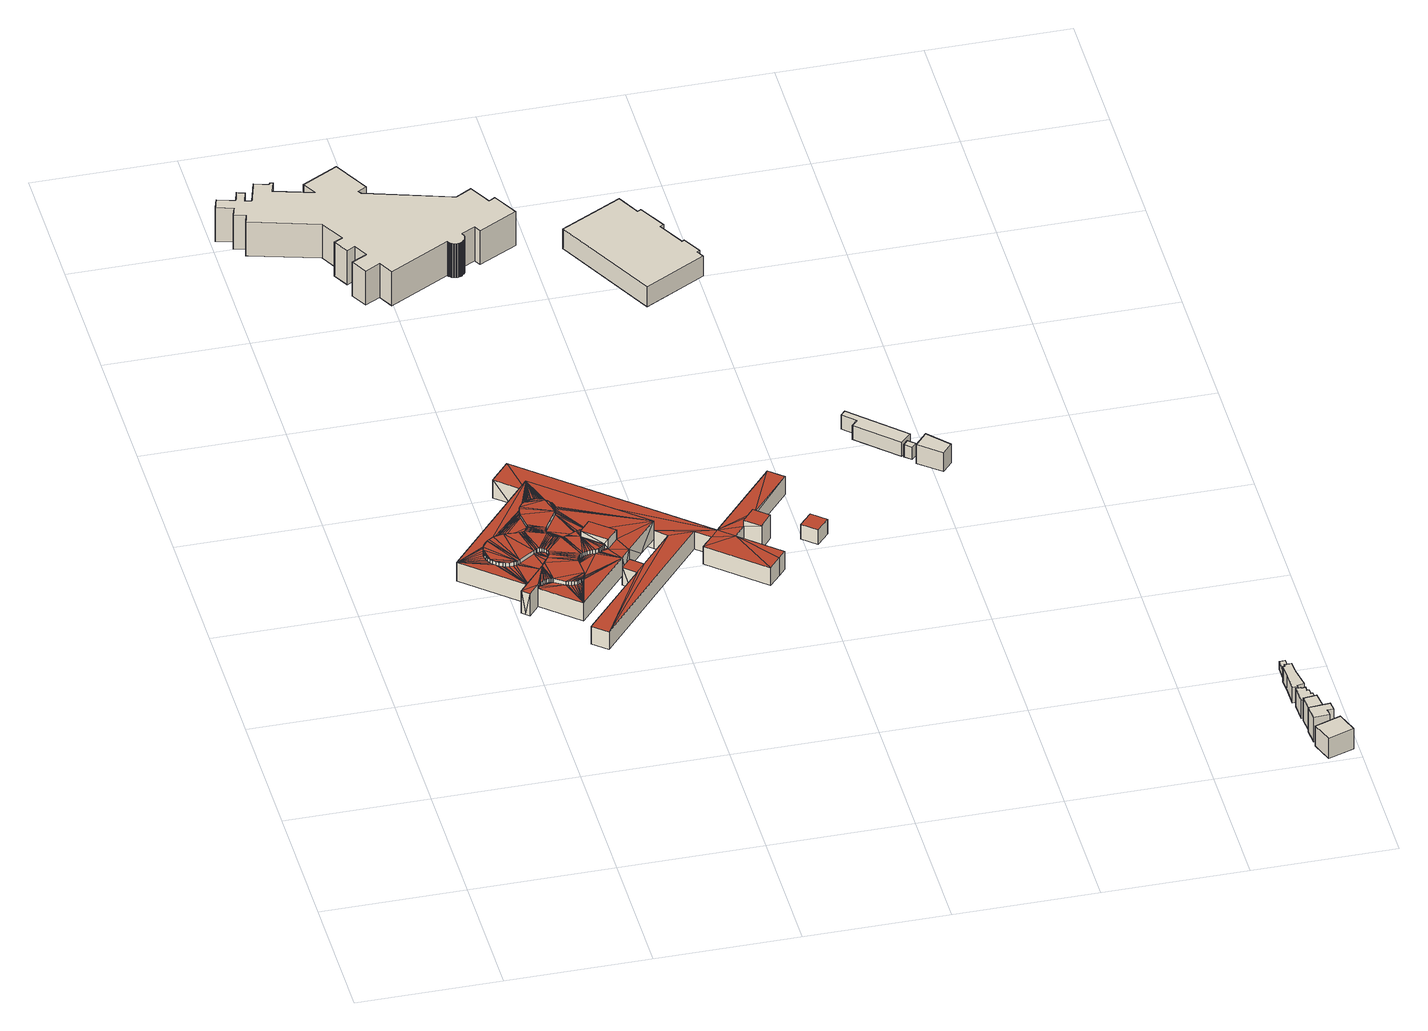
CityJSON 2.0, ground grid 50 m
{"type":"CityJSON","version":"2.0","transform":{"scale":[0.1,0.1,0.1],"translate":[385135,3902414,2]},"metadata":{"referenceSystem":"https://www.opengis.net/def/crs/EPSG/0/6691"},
"CityObjects":{
"building1":{"type":"Building","attributes":{"BuildingIDAttribute.prefecture":"14","BuildingIDAttribute.city":"14201"},"children":["building1-1","building1-2"]},
"building1-1":{"type":"BuildingPart","attributes":{"name":"横須賀美術館","総建物階数":2,"１階床面積":1874,"床面積換算係数":0.82,"usage":"422","measuredHeight":11.3,"storeysAboveGround":2,"BuildingIDAttribute.prefecture":"14","BuildingIDAttribute.city":"14201","BuildingDetailAttribute.totalFloorArea":3749.39,"BuildingDetailAttribute.buildingStructureType":"610","BuildingDetailAttribute.buildingStructureOrgType":"2","BuildingDetailAttribute.orgUsage2":"134","BuildingDetailAttribute.surveyYear":2016,"BuildingLandSlideRiskAttribute.description":"1","BuildingLandSlideRiskAttribute.areaType":"1"},"parents":["building1"],"geometry":[{"type":"Solid","lod":"2","boundaries":[[[[0,1,2]],[[3,4,5]],[[6,7,5,8]],[[6,8,9]],[[6,9,10]],[[11,10,12]],[[13,10,11]],[[13,14,10]],[[15,16,13]],[[16,14,13]],[[14,17,10]],[[17,18,10]],[[18,6,10]],[[19,20,21]],[[7,22,5]],[[22,3,5]],[[3,23,4]],[[23,24,4]],[[24,25,4]],[[25,26,4]],[[26,27,4]],[[27,28,4]],[[28,0,4]],[[29,0,28]],[[30,0,29]],[[31,0,30]],[[32,0,31]],[[33,0,32]],[[34,0,33]],[[0,34,35]],[[0,35,1]],[[0,36,19]],[[0,2,37]],[[0,37,38]],[[0,38,36]],[[36,39,40]],[[39,41,42]],[[41,43,42]],[[43,44,45]],[[44,46,47]],[[46,48,49]],[[48,50,51]],[[50,52,51]],[[53,54,55]],[[52,56,57]],[[52,57,58]],[[52,58,59]],[[58,60,59]],[[60,61,62]],[[60,62,59]],[[51,52,59]],[[49,48,51]],[[47,46,49]],[[63,64,65]],[[44,47,66]],[[44,66,45]],[[43,45,42]],[[39,42,67]],[[39,67,40]],[[36,40,68]],[[36,68,19]],[[68,69,19]],[[69,70,19]],[[70,71,19]],[[71,72,19]],[[72,73,19]],[[73,74,19]],[[74,75,19]],[[75,76,19]],[[76,20,19]],[[19,21,77]],[[19,77,78]],[[19,78,79]],[[19,80,65]],[[19,79,81]],[[19,81,82]],[[19,82,83]],[[19,83,84]],[[19,84,85]],[[19,85,80]],[[80,86,65]],[[86,87,65]],[[88,89,90]],[[87,91,65]],[[91,92,63]],[[92,93,63]],[[94,53,63]],[[95,96,54]],[[96,97,54]],[[96,98,97]],[[98,99,97]],[[54,97,100]],[[97,101,88]],[[97,88,100]],[[93,94,63]],[[88,90,100]],[[90,102,103]],[[90,103,104]],[[90,104,100]],[[54,100,105]],[[54,105,106]],[[105,107,106]],[[54,106,108]],[[54,108,109]],[[54,109,55]],[[53,55,110]],[[53,110,111]],[[53,111,63]],[[111,112,63]],[[112,113,63]],[[114,115,116]],[[113,117,63]],[[117,118,63]],[[91,63,65]],[[64,116,65]],[[119,120,121]],[[122,123,114]],[[123,124,114]],[[124,125,114]],[[114,125,115]],[[125,126,115]],[[126,127,115]],[[127,128,115]],[[129,120,128]],[[130,120,129]],[[131,120,130]],[[132,120,131]],[[133,120,132]],[[134,135,133]],[[135,121,133]],[[121,120,133]],[[64,114,116]],[[136,120,119]],[[120,137,128]],[[128,137,115]],[[137,138,115]],[[138,139,115]],[[139,140,115]],[[141,142,140]],[[143,142,141]],[[144,142,143]],[[145,142,144]],[[146,142,145]],[[147,148,142]],[[149,150,142]],[[151,152,153]],[[150,147,142]],[[153,154,147]],[[155,156,153]],[[156,157,153]],[[157,158,153]],[[158,159,153]],[[159,151,153]],[[160,149,142]],[[152,154,153]],[[154,148,147]],[[146,160,142]],[[140,142,115]],[[161,162,163,164]],[[165,166,167]],[[168,169,167]],[[170,171,172]],[[170,172,167]],[[173,167,174]],[[167,175,174]],[[174,176,177]],[[176,178,177]],[[178,179,177]],[[179,180,181]],[[180,182,183]],[[184,185,186]],[[180,183,187]],[[167,188,189]],[[180,187,190]],[[167,169,188]],[[180,190,181]],[[167,189,175]],[[179,181,191]],[[179,191,177]],[[191,192,193]],[[191,193,177]],[[173,174,177,194]],[[195,196,197]],[[166,168,167]],[[185,194,198]],[[196,199,197]],[[200,197,201]],[[201,202,203]],[[203,202,204]],[[203,204,205]],[[203,205,206]],[[203,206,207]],[[207,208,209]],[[208,210,209]],[[203,207,209]],[[203,209,211]],[[203,211,212]],[[196,184,213]],[[203,212,214]],[[215,201,203]],[[216,203,217]],[[218,216,217]],[[219,203,216]],[[220,203,219]],[[221,203,220]],[[221,222,203]],[[222,223,203]],[[223,224,203]],[[224,215,203]],[[215,200,201]],[[200,225,197]],[[225,195,197]],[[226,195,225]],[[227,228,229]],[[230,228,227]],[[231,232,233]],[[234,235,231]],[[236,235,234]],[[237,238,236]],[[239,240,237]],[[241,242,239]],[[243,241,244]],[[245,244,246]],[[245,246,247]],[[248,249,247,250]],[[251,250,252]],[[251,252,253]],[[251,253,254]],[[255,256,254]],[[228,195,229]],[[257,256,255]],[[256,251,254]],[[232,228,230]],[[258,251,256]],[[196,213,199]],[[251,259,250]],[[235,232,231]],[[260,259,251]],[[184,186,213]],[[261,259,260]],[[238,235,236]],[[259,262,250]],[[185,198,186]],[[263,264,259]],[[265,266,238]],[[267,268,263]],[[269,268,267]],[[270,271,266]],[[268,264,263]],[[229,195,226]],[[272,273,268]],[[274,275,271]],[[273,276,268]],[[233,232,230]],[[277,278,273]],[[279,280,275]],[[278,276,273]],[[281,282,278]],[[283,284,280]],[[282,276,278]],[[276,264,268]],[[285,286,284]],[[264,262,259]],[[287,262,264]],[[288,289,287]],[[289,262,287]],[[262,290,250]],[[290,248,250]],[[291,248,290]],[[292,293,291]],[[293,294,291]],[[294,248,291]],[[249,295,247]],[[296,245,247]],[[295,296,247]],[[265,270,266]],[[245,243,244]],[[243,242,241]],[[242,240,239]],[[240,265,237]],[[265,238,237]],[[270,274,271]],[[274,279,275]],[[297,298,279]],[[299,300,297]],[[300,298,297]],[[279,298,280]],[[301,302,298]],[[298,302,280]],[[303,285,284]],[[302,283,280]],[[185,173,194]],[[304,305,283]],[[306,303,284]],[[307,305,304]],[[283,305,284]],[[308,309,303]],[[305,310,284]],[[311,165,167]],[[310,312,313]],[[308,314,309]],[[312,315,313]],[[315,316,313]],[[310,313,317]],[[310,317,284]],[[317,318,306]],[[317,306,284]],[[172,311,167]],[[306,308,303]],[[319,320,321,322,323,324,325,326,327,328,329,330,331,332,333]],[[148,320,319,142]],[[142,319,333,115]],[[332,331,116]],[[115,333,332]],[[115,332,116]],[[330,329,65]],[[116,331,330]],[[116,330,65]],[[327,19,328]],[[329,328,65]],[[328,19,65]],[[326,0,19,327]],[[0,326,325,4]],[[323,322,171]],[[170,324,323]],[[170,323,171]],[[171,322,321,172]],[[63,161,164,64]],[[203,162,217]],[[217,162,161]],[[118,217,63]],[[63,217,161]],[[214,122,114]],[[214,114,163]],[[162,203,214]],[[162,214,163]],[[163,114,64,164]],[[109,223,222,55]],[[108,224,223,109]],[[106,215,224,108]],[[107,200,215,106]],[[105,225,200,107]],[[100,226,225,105]],[[104,229,226,100]],[[103,227,229,104]],[[102,230,227,103]],[[90,233,230,102]],[[89,231,233,90]],[[88,234,231,89]],[[101,236,234,88]],[[97,237,236,101]],[[99,239,237,97]],[[98,241,239,99]],[[241,98,96,244]],[[244,96,95,246]],[[246,95,54,247]],[[247,54,53,250]],[[250,53,94,252]],[[252,94,93,253]],[[253,93,92,254]],[[91,255,254,92]],[[87,257,255,91]],[[86,256,257,87]],[[80,258,256,86]],[[85,251,258,80]],[[84,260,251,85]],[[83,261,260,84]],[[82,259,261,83]],[[81,263,259,82]],[[79,267,263,81]],[[78,269,267,79]],[[77,268,269,78]],[[21,272,268,77]],[[20,273,272,21]],[[76,277,273,20]],[[75,278,277,76]],[[74,281,278,75]],[[73,282,281,74]],[[72,276,282,73]],[[71,264,276,72]],[[70,287,264,71]],[[69,288,287,70]],[[68,289,288,69]],[[40,262,289,68]],[[67,290,262,40]],[[42,291,290,67]],[[45,292,291,42]],[[66,293,292,45]],[[47,294,293,66]],[[294,47,49,248]],[[248,49,51,249]],[[249,51,59,295]],[[62,296,295,59]],[[61,245,296,62]],[[60,243,245,61]],[[58,242,243,60]],[[57,240,242,58]],[[56,265,240,57]],[[52,270,265,56]],[[50,274,270,52]],[[48,279,274,50]],[[46,297,279,48]],[[44,299,297,46]],[[43,300,299,44]],[[41,298,300,43]],[[39,301,298,41]],[[36,302,301,39]],[[38,283,302,36]],[[37,304,283,38]],[[2,307,304,37]],[[1,305,307,2]],[[35,310,305,1]],[[34,312,310,35]],[[312,34,33,315]],[[315,33,32,316]],[[316,32,31,313]],[[313,31,30,317]],[[317,30,29,318]],[[318,29,28,306]],[[306,28,27,308]],[[308,27,26,314]],[[314,26,25,309]],[[309,25,24,303]],[[303,24,23,285]],[[285,23,3,286]],[[286,3,22,284]],[[284,22,7,280]],[[280,7,6,275]],[[275,6,18,271]],[[271,18,17,266]],[[266,17,14,238]],[[238,14,16,235]],[[235,16,15,232]],[[232,15,13,228]],[[228,13,11,195]],[[195,11,12,196]],[[10,184,196,12]],[[9,185,184,10]],[[8,173,185,9]],[[5,167,173,8]],[[325,324,4]],[[324,170,4]],[[5,4,167]],[[4,170,167]],[[148,154,311]],[[172,148,311]],[[321,320,148]],[[172,321,148]],[[311,154,152,165]],[[165,152,151,166]],[[166,151,159,168]],[[168,159,158,169]],[[169,158,157,188]],[[188,157,156,189]],[[189,156,155,175]],[[175,155,153,174]],[[174,153,147,176]],[[176,147,150,178]],[[178,150,149,179]],[[179,149,160,180]],[[180,160,146,182]],[[182,146,145,183]],[[183,145,144,187]],[[187,144,143,190]],[[190,143,141,181]],[[181,141,140,191]],[[191,140,139,192]],[[192,139,138,193]],[[193,138,137,177]],[[120,194,177,137]],[[194,120,136,198]],[[198,136,119,186]],[[186,119,121,213]],[[213,121,135,199]],[[199,135,134,197]],[[197,134,133,201]],[[201,133,132,202]],[[202,132,131,204]],[[204,131,130,205]],[[205,130,129,206]],[[206,129,128,207]],[[207,128,127,208]],[[208,127,126,210]],[[210,126,125,209]],[[209,125,124,211]],[[211,124,123,212]],[[212,123,122,214]],[[117,218,217,118]],[[113,216,218,117]],[[112,219,216,113]],[[111,220,219,112]],[[110,221,220,111]],[[55,222,221,110]]]],"semantics":{"surfaces":[{"type":"RoofSurface"},{"type":"GroundSurface"},{"type":"WallSurface"}],"values":[[0,0,0,0,0,0,0,0,0,0,0,0,0,0,0,0,0,0,0,0,0,0,0,0,0,0,0,0,0,0,0,0,0,0,0,0,0,0,0,0,0,0,0,0,0,0,0,0,0,0,0,0,0,0,0,0,0,0,0,0,0,0,0,0,0,0,0,0,0,0,0,0,0,0,0,0,0,0,0,0,0,0,0,0,0,0,0,0,0,0,0,0,0,0,0,0,0,0,0,0,0,0,0,0,0,0,0,0,0,0,0,0,0,0,0,0,0,0,0,0,0,0,0,0,0,0,0,0,0,0,0,0,0,0,0,0,0,0,0,0,0,0,0,0,0,0,0,0,0,0,0,0,0,0,0,0,0,0,0,0,0,0,0,0,0,0,0,0,0,0,0,0,0,0,0,0,0,0,0,0,0,0,0,0,0,0,0,0,0,0,0,0,0,0,0,0,0,0,0,0,0,0,0,0,0,0,0,0,0,0,0,0,0,0,0,0,0,0,0,0,0,0,0,0,0,0,0,0,0,0,0,0,0,0,0,0,0,0,0,0,0,0,0,0,0,0,0,0,0,0,0,0,0,0,0,0,0,0,0,0,0,0,0,0,0,0,0,0,0,0,0,0,0,0,0,0,0,0,0,0,0,0,0,0,0,0,0,0,0,0,0,0,0,0,0,0,0,0,0,0,0,0,0,0,0,0,0,0,0,1,2,2,2,2,2,2,2,2,2,2,2,2,2,2,2,2,2,2,2,2,2,2,2,2,2,2,2,2,2,2,2,2,2,2,2,2,2,2,2,2,2,2,2,2,2,2,2,2,2,2,2,2,2,2,2,2,2,2,2,2,2,2,2,2,2,2,2,2,2,2,2,2,2,2,2,2,2,2,2,2,2,2,2,2,2,2,2,2,2,2,2,2,2,2,2,2,2,2,2,2,2,2,2,2,2,2,2,2,2,2,2,2,2,2,2,2,2,2,2,2,2,2,2,2,2,2,2,2,2,2,2,2,2,2,2,2,2,2,2,2,2,2,2,2,2,2,2,2,2,2,2,2,2,2,2,2,2,2,2,2,2,2,2,2,2,2,2,2,2,2,2,2,2,2,2,2,2,2,2,2,2,2,2]]}}]},
"building1-2":{"type":"BuildingPart","attributes":{"name":"横須賀美術館","総建物階数":1,"１階床面積":1106,"床面積換算係数":0.9,"usage":"422","measuredHeight":9.7,"storeysAboveGround":1,"BuildingIDAttribute.prefecture":"14","BuildingIDAttribute.city":"14201","BuildingDetailAttribute.totalFloorArea":1106.05,"BuildingDetailAttribute.buildingStructureType":"610","BuildingDetailAttribute.buildingStructureOrgType":"2","BuildingDetailAttribute.orgUsage2":"134","BuildingDetailAttribute.surveyYear":2016,"BuildingLandSlideRiskAttribute.description":"1","BuildingLandSlideRiskAttribute.areaType":"1"},"parents":["building1"],"geometry":[{"type":"Solid","lod":"2","boundaries":[[[[334,335,336]],[[337,338,334]],[[335,339,340]],[[340,339,341]],[[342,343,344]],[[340,341,345]],[[344,343,346]],[[340,345,347]],[[348,349,344,346]],[[336,335,340]],[[336,340,350]],[[336,350,351]],[[336,351,352]],[[353,352,354]],[[337,334,336]],[[336,352,353]],[[346,343,338]],[[355,356,357]],[[355,357,336]],[[357,337,336]],[[338,343,334]],[[358,359,360,361]],[[362,363,364,365]],[[366,367,368,369,370,371,372,373,374,375,376,377,378,379,380,381,382,383,384,385,386,387,388,389,390,391,392,393,394,395,396]],[[339,396,395,341]],[[341,395,394,345]],[[345,394,393,347]],[[392,340,347,393]],[[340,392,391,350]],[[351,363,362,352]],[[362,386,385,354]],[[352,362,354]],[[384,353,354,385]],[[383,336,353,384]],[[382,355,336,383]],[[381,356,355,382]],[[380,379,357]],[[356,381,380]],[[356,380,357]],[[378,377,337]],[[357,379,378]],[[357,378,337]],[[337,377,376,338]],[[375,346,338,376]],[[374,348,346,375]],[[372,349,373]],[[374,373,348]],[[373,349,348]],[[371,370,344]],[[349,372,371]],[[349,371,344]],[[369,342,344,370]],[[342,369,368,343]],[[343,368,367,334]],[[334,367,366,335]],[[396,339,335,366]],[[351,358,364]],[[363,351,364]],[[389,364,361]],[[364,358,361]],[[388,364,389]],[[350,391,390,360]],[[359,350,360]],[[360,390,389,361]],[[386,362,365,387]],[[364,388,387,365]],[[350,359,358,351]]]],"semantics":{"surfaces":[{"type":"RoofSurface"},{"type":"GroundSurface"},{"type":"WallSurface"}],"values":[[0,0,0,0,0,0,0,0,0,0,0,0,0,0,0,0,0,0,0,0,0,0,0,1,2,2,2,2,2,2,2,2,2,2,2,2,2,2,2,2,2,2,2,2,2,2,2,2,2,2,2,2,2,2,2,2,2,2,2,2,2,2,2,2,2,2,2]]}}]},
"building2":{"type":"Building","attributes":{"総建物階数":3,"１階床面積":2723,"床面積換算係数":0.78,"usage":"403","measuredHeight":13.9,"storeysAboveGround":3,"BuildingIDAttribute.prefecture":"14","BuildingIDAttribute.city":"14201","BuildingDetailAttribute.totalFloorArea":8171.63,"BuildingDetailAttribute.buildingStructureType":"610","BuildingDetailAttribute.buildingStructureOrgType":"2","BuildingDetailAttribute.orgUsage2":"80","BuildingDetailAttribute.surveyYear":2016},"geometry":[{"type":"Solid","lod":"1","boundaries":[[[[397,398,399,400,401,402,403,404,405,406,407,408,409,410,411,412,413,414,415,416,417,418,419,420,421,422,423,424,425,426,427,428,429,430,431,432,433,434,435,436,437,438,439,440,441,442,443,444,445,446,447,448,449,450,451,452,453,454,455,456,457,458,459,460,461,462]],[[461,463,464,462]],[[460,465,463,461]],[[459,466,465,460]],[[458,467,466,459]],[[457,468,467,458]],[[456,469,468,457]],[[455,470,469,456]],[[454,471,470,455]],[[453,472,471,454]],[[452,473,472,453]],[[451,474,473,452]],[[450,475,474,451]],[[449,476,475,450]],[[448,477,476,449]],[[447,478,477,448]],[[446,479,478,447]],[[445,480,479,446]],[[444,481,480,445]],[[443,482,481,444]],[[442,483,482,443]],[[441,484,483,442]],[[440,485,484,441]],[[439,486,485,440]],[[438,487,486,439]],[[437,488,487,438]],[[436,489,488,437]],[[435,490,489,436]],[[434,491,490,435]],[[433,492,491,434]],[[432,493,492,433]],[[431,494,493,432]],[[430,495,494,431]],[[429,496,495,430]],[[428,497,496,429]],[[427,498,497,428]],[[426,499,498,427]],[[425,500,499,426]],[[424,501,500,425]],[[423,502,501,424]],[[422,503,502,423]],[[421,504,503,422]],[[420,505,504,421]],[[419,506,505,420]],[[418,507,506,419]],[[417,508,507,418]],[[416,509,508,417]],[[415,510,509,416]],[[414,511,510,415]],[[413,512,511,414]],[[412,513,512,413]],[[411,514,513,412]],[[410,515,514,411]],[[409,516,515,410]],[[408,517,516,409]],[[407,518,517,408]],[[406,519,518,407]],[[405,520,519,406]],[[404,521,520,405]],[[403,522,521,404]],[[402,523,522,403]],[[401,524,523,402]],[[400,525,524,401]],[[399,526,525,400]],[[398,527,526,399]],[[397,528,527,398]],[[462,464,528,397]],[[463,465,466,467,468,469,470,471,472,473,474,475,476,477,478,479,480,481,482,483,484,485,486,487,488,489,490,491,492,493,494,495,496,497,498,499,500,501,502,503,504,505,506,507,508,509,510,511,512,513,514,515,516,517,518,519,520,521,522,523,524,525,526,527,528,464]]]]}]},
"building3":{"type":"Building","attributes":{"name":"横須賀美術館","総建物階数":1,"１階床面積":42,"床面積換算係数":0.9,"usage":"422","measuredHeight":6,"storeysAboveGround":1,"BuildingIDAttribute.prefecture":"14","BuildingIDAttribute.city":"14201","BuildingDetailAttribute.totalFloorArea":42.49,"BuildingDetailAttribute.buildingStructureType":"610","BuildingDetailAttribute.buildingStructureOrgType":"2","BuildingDetailAttribute.orgUsage2":"134","BuildingDetailAttribute.surveyYear":2016,"BuildingLandSlideRiskAttribute.description":"1","BuildingLandSlideRiskAttribute.areaType":"1"},"geometry":[{"type":"Solid","lod":"2","boundaries":[[[[529,530,531,532]],[[533,534,535]],[[534,536,535]],[[537,538,539,540,541,542,543,544,545,546,547]],[[537,529,538]],[[539,538,532]],[[538,529,532]],[[541,530,536]],[[536,530,529]],[[542,541,536]],[[537,535,529]],[[535,536,529]],[[547,535,537]],[[530,541,540,531]],[[531,540,539,532]],[[546,533,535,547]],[[544,534,545]],[[546,545,533]],[[545,534,533]],[[543,542,536]],[[534,544,543]],[[534,543,536]]]],"semantics":{"surfaces":[{"type":"RoofSurface"},{"type":"GroundSurface"},{"type":"WallSurface"}],"values":[[0,0,0,1,2,2,2,2,2,2,2,2,2,2,2,2,2,2,2,2,2,2]]}}]},
"building4":{"type":"Building","attributes":{"総建物階数":2,"１階床面積":850,"床面積換算係数":0.82,"usage":"402","measuredHeight":8.1,"storeysAboveGround":2,"BuildingIDAttribute.prefecture":"14","BuildingIDAttribute.city":"14201","BuildingDetailAttribute.totalFloorArea":1700.45,"BuildingDetailAttribute.buildingStructureType":"610","BuildingDetailAttribute.buildingStructureOrgType":"2","BuildingDetailAttribute.orgUsage2":"72","BuildingDetailAttribute.surveyYear":2016,"BuildingTsunamiRiskAttribute.description":"1","BuildingTsunamiRiskAttribute.rankOrg":"3"},"geometry":[{"type":"Solid","lod":"1","boundaries":[[[[548,549,550,551,552,553,554,555,556,557,558,559]],[[558,560,561,559]],[[557,562,560,558]],[[556,563,562,557]],[[555,564,563,556]],[[554,565,564,555]],[[553,566,565,554]],[[552,567,566,553]],[[551,568,567,552]],[[550,569,568,551]],[[549,570,569,550]],[[548,571,570,549]],[[559,561,571,548]],[[560,562,563,564,565,566,567,568,569,570,571,561]]]]}]},
"building5":{"type":"Building","attributes":{"総建物階数":1,"１階床面積":104,"床面積換算係数":0.9,"usage":"402","measuredHeight":5.7,"storeysAboveGround":1,"BuildingIDAttribute.prefecture":"14","BuildingIDAttribute.city":"14201","BuildingDetailAttribute.totalFloorArea":104.31,"BuildingDetailAttribute.buildingStructureType":"610","BuildingDetailAttribute.buildingStructureOrgType":"2","BuildingDetailAttribute.orgUsage2":"71","BuildingDetailAttribute.surveyYear":2016,"BuildingTsunamiRiskAttribute.description":"1","BuildingTsunamiRiskAttribute.rankOrg":"3"},"geometry":[{"type":"Solid","lod":"1","boundaries":[[[[572,573,574,575,576,577]],[[576,578,579,577]],[[575,580,578,576]],[[574,581,580,575]],[[573,582,581,574]],[[572,583,582,573]],[[577,579,583,572]],[[578,580,581,582,583,579]]]]}]},
"building6":{"type":"Building","attributes":{"measuredHeight":5,"BuildingIDAttribute.prefecture":"14","BuildingIDAttribute.city":"14201","BuildingDetailAttribute.surveyYear":2016,"BuildingTsunamiRiskAttribute.description":"1","BuildingTsunamiRiskAttribute.rankOrg":"2"},"geometry":[{"type":"Solid","lod":"1","boundaries":[[[[584,585,586,587]],[[586,588,589,587]],[[585,590,588,586]],[[584,591,590,585]],[[587,589,591,584]],[[588,590,591,589]]]]}]},
"building7":{"type":"Building","attributes":{"総建物階数":1,"１階床面積":53,"床面積換算係数":0.9,"usage":"451","measuredHeight":7.7,"storeysAboveGround":1,"BuildingIDAttribute.prefecture":"14","BuildingIDAttribute.city":"14201","BuildingDetailAttribute.totalFloorArea":53.41,"BuildingDetailAttribute.buildingStructureType":"601","BuildingDetailAttribute.buildingStructureOrgType":"1","BuildingDetailAttribute.orgUsage2":"200","BuildingDetailAttribute.surveyYear":2016,"BuildingTsunamiRiskAttribute.description":"1","BuildingTsunamiRiskAttribute.rankOrg":"2"},"geometry":[{"type":"Solid","lod":"1","boundaries":[[[[592,593,594,595]],[[594,596,597,595]],[[593,598,596,594]],[[592,599,598,593]],[[595,597,599,592]],[[596,598,599,597]]]]}]},
"building8":{"type":"Building","attributes":{"総建物階数":1,"１階床面積":31,"床面積換算係数":0.82,"usage":"411","measuredHeight":10,"storeysAboveGround":2,"BuildingIDAttribute.prefecture":"14","BuildingIDAttribute.city":"14201","BuildingDetailAttribute.totalFloorArea":62.01,"BuildingDetailAttribute.buildingStructureType":"601","BuildingDetailAttribute.buildingStructureOrgType":"1","BuildingDetailAttribute.orgUsage2":"10","BuildingDetailAttribute.surveyYear":2016,"BuildingLandSlideRiskAttribute.description":"1","BuildingLandSlideRiskAttribute.areaType":"1","BuildingTsunamiRiskAttribute.description":"1","BuildingTsunamiRiskAttribute.rankOrg":"3"},"geometry":[{"type":"Solid","lod":"1","boundaries":[[[[600,601,602,603,604,605]],[[604,606,607,605]],[[603,608,606,604]],[[602,609,608,603]],[[601,610,609,602]],[[600,611,610,601]],[[605,607,611,600]],[[606,608,609,610,611,607]]]]}]},
"building9":{"type":"Building","attributes":{"総建物階数":2,"１階床面積":49,"床面積換算係数":0.82,"usage":"402","measuredHeight":8.3,"storeysAboveGround":2,"BuildingIDAttribute.prefecture":"14","BuildingIDAttribute.city":"14201","BuildingDetailAttribute.totalFloorArea":99.74,"BuildingDetailAttribute.buildingStructureType":"601","BuildingDetailAttribute.buildingStructureOrgType":"1","BuildingDetailAttribute.orgUsage2":"72","BuildingDetailAttribute.surveyYear":2016,"BuildingLandSlideRiskAttribute.description":"1","BuildingLandSlideRiskAttribute.areaType":"1","BuildingTsunamiRiskAttribute.description":"1","BuildingTsunamiRiskAttribute.rankOrg":"3"},"geometry":[{"type":"Solid","lod":"1","boundaries":[[[[612,613,614,615]],[[614,616,617,615]],[[613,618,616,614]],[[612,619,618,613]],[[615,617,619,612]],[[616,618,619,617]]]]}]},
"building10":{"type":"Building","attributes":{"総建物階数":2,"１階床面積":21,"床面積換算係数":0.82,"usage":"411","measuredHeight":9.3,"storeysAboveGround":2,"BuildingIDAttribute.prefecture":"14","BuildingIDAttribute.city":"14201","BuildingDetailAttribute.totalFloorArea":43.55,"BuildingDetailAttribute.buildingStructureType":"601","BuildingDetailAttribute.buildingStructureOrgType":"1","BuildingDetailAttribute.orgUsage2":"10","BuildingDetailAttribute.surveyYear":2016,"BuildingLandSlideRiskAttribute.description":"1","BuildingLandSlideRiskAttribute.areaType":"1","BuildingTsunamiRiskAttribute.description":"1","BuildingTsunamiRiskAttribute.rankOrg":"3"},"geometry":[{"type":"Solid","lod":"1","boundaries":[[[[620,621,622,623]],[[622,624,625,623]],[[621,626,624,622]],[[620,627,626,621]],[[623,625,627,620]],[[624,626,627,625]]]]}]},
"building11":{"type":"Building","attributes":{"総建物階数":2,"１階床面積":22,"床面積換算係数":0.82,"usage":"411","measuredHeight":7.5,"storeysAboveGround":2,"BuildingIDAttribute.prefecture":"14","BuildingIDAttribute.city":"14201","BuildingDetailAttribute.totalFloorArea":44.56,"BuildingDetailAttribute.buildingStructureType":"601","BuildingDetailAttribute.buildingStructureOrgType":"1","BuildingDetailAttribute.orgUsage2":"10","BuildingDetailAttribute.surveyYear":2016,"BuildingLandSlideRiskAttribute.description":"1","BuildingLandSlideRiskAttribute.areaType":"1"},"geometry":[{"type":"Solid","lod":"1","boundaries":[[[[628,629,630,631,632,633,634,635,636,637]],[[636,638,639,637]],[[635,640,638,636]],[[634,641,640,635]],[[633,642,641,634]],[[632,643,642,633]],[[631,644,643,632]],[[630,645,644,631]],[[629,646,645,630]],[[628,647,646,629]],[[637,639,647,628]],[[638,640,641,642,643,644,645,646,647,639]]]]}]},
"building12":{"type":"Building","attributes":{"総建物階数":1,"１階床面積":32,"床面積換算係数":0.9,"usage":"411","measuredHeight":6.4,"storeysAboveGround":1,"BuildingIDAttribute.prefecture":"14","BuildingIDAttribute.city":"14201","BuildingDetailAttribute.totalFloorArea":32.38,"BuildingDetailAttribute.buildingStructureType":"601","BuildingDetailAttribute.buildingStructureOrgType":"1","BuildingDetailAttribute.orgUsage2":"10","BuildingDetailAttribute.surveyYear":2016,"BuildingLandSlideRiskAttribute.description":"1","BuildingLandSlideRiskAttribute.areaType":"1"},"geometry":[{"type":"Solid","lod":"1","boundaries":[[[[648,649,650,651,652,653,654,655,656,657]],[[656,658,659,657]],[[655,660,658,656]],[[654,661,660,655]],[[653,662,661,654]],[[652,663,662,653]],[[651,664,663,652]],[[650,665,664,651]],[[649,666,665,650]],[[648,667,666,649]],[[657,659,667,648]],[[658,660,661,662,663,664,665,666,667,659]]]]}]},
"building13":{"type":"Building","attributes":{"measuredHeight":3.2,"BuildingIDAttribute.prefecture":"14","BuildingIDAttribute.city":"14201","BuildingDetailAttribute.surveyYear":2016,"BuildingLandSlideRiskAttribute.description":"1","BuildingLandSlideRiskAttribute.areaType":"1"},"geometry":[{"type":"Solid","lod":"1","boundaries":[[[[668,669,670,671]],[[670,672,673,671]],[[669,674,672,670]],[[668,675,674,669]],[[671,673,675,668]],[[672,674,675,673]]]]}]}
},
"vertices":[
[329,1506,159],[428,1547,159],[433,1559,159],[515,1448,159],[529,1332,159],[590,1404,159],[583,1492,159],[528,1453,159],[602,1420,159],[619,1445,159],[628,1461,159],[629,1478,159],[629,1469,159],[624,1487,159],[604,1498,159],[618,1494,159],[611,1497,159],[596,1498,159],[591,1496,159],[651,1877,159],[644,1760,159],[652,1760,159],[520,1450,159],[506,1446,159],[491,1446,159],[478,1447,159],[469,1450,159],[458,1456,159],[449,1463,159],[440,1471,159],[434,1480,159],[428,1490,159],[424,1499,159],[422,1509,159],[422,1521,159],[424,1533,159],[456,1583,159],[439,1567,159],[448,1576,159],[468,1590,159],[594,1728,159],[474,1593,159],[589,1714,159],[482,1596,159],[490,1599,159],[587,1709,159],[497,1599,159],[586,1696,159],[509,1599,159],[587,1689,159],[560,1595,159],[594,1632,159],[569,1596,159],[701,1680,159],[651,1600,159],[742,1560,159],[576,1597,159],[583,1601,159],[587,1605,159],[595,1625,159],[591,1610,159],[593,1614,159],[595,1619,159],[787,1571,159],[864,1505,159],[1004,1571,159],[586,1702,159],[591,1721,159],[599,1735,159],[602,1740,159],[607,1744,159],[612,1748,159],[617,1752,159],[621,1754,159],[626,1757,159],[632,1758,159],[638,1760,159],[658,1758,159],[666,1756,159],[672,1754,159],[700,1726,159],[678,1750,159],[683,1745,159],[689,1741,159],[692,1737,159],[696,1731,159],[702,1720,159],[705,1714,159],[653,1557,159],[657,1552,159],[662,1548,159],[706,1708,159],[706,1701,159],[705,1694,159],[703,1687,159],[648,1593,159],[646,1587,159],[647,1569,159],[646,1581,159],[646,1576,159],[681,1541,159],[650,1562,159],[666,1545,159],[671,1543,159],[675,1541,159],[687,1540,159],[698,1541,159],[693,1540,159],[706,1543,159],[712,1546,159],[748,1562,159],[757,1564,159],[762,1563,159],[768,1562,159],[826,1461,159],[858,1404,159],[891,1441,159],[773,1561,159],[776,1559,159],[714,1418,159],[712,1405,159],[718,1425,159],[815,1470,159],[811,1465,159],[806,1460,159],[799,1454,159],[793,1451,159],[789,1449,159],[779,1447,159],[769,1448,159],[760,1448,159],[750,1446,159],[743,1444,159],[736,1442,159],[729,1438,159],[723,1432,159],[712,1411,159],[715,1339,159],[715,1334,159],[714,1328,159],[710,1322,159],[706,1315,159],[681,1200,159],[702,1310,159],[696,1306,159],[689,1302,159],[682,1300,159],[646,1307,159],[554,1310,159],[663,1301,159],[654,1304,159],[574,1327,159],[565,1321,159],[610,1330,159],[562,1318,159],[606,1333,159],[601,1333,159],[595,1334,159],[587,1332,159],[581,1330,159],[673,1300,159],[787,1571,197],[749,1527,197],[826,1461,197],[864,1505,197],[565,1321,174],[574,1327,174],[590,1404,174],[581,1330,174],[587,1332,174],[493,1290,174],[518,1268,174],[552,1308,174],[602,1420,174],[610,1330,174],[606,1333,174],[646,1307,174],[715,1339,174],[654,1304,174],[663,1301,174],[673,1300,174],[706,1315,174],[682,1300,174],[689,1302,174],[628,1461,174],[619,1445,174],[714,1418,174],[696,1306,174],[595,1334,174],[601,1333,174],[702,1310,174],[710,1322,174],[714,1328,174],[715,1334,174],[712,1405,174],[629,1478,174],[629,1469,174],[729,1438,174],[712,1411,174],[723,1432,174],[693,1540,174],[736,1442,174],[743,1444,174],[749,1527,174],[750,1446,174],[760,1448,174],[769,1448,174],[779,1447,174],[789,1449,174],[799,1454,174],[793,1451,174],[806,1460,174],[811,1465,174],[718,1425,174],[815,1470,174],[698,1541,174],[768,1562,174],[776,1559,174],[773,1561,174],[762,1563,174],[757,1564,174],[748,1562,174],[742,1560,174],[712,1546,174],[706,1543,174],[687,1540,174],[681,1541,174],[671,1543,174],[624,1487,174],[675,1541,174],[666,1545,174],[657,1552,174],[618,1494,174],[662,1548,174],[653,1557,174],[611,1497,174],[650,1562,174],[647,1569,174],[604,1498,174],[646,1576,174],[583,1601,174],[646,1581,174],[587,1605,174],[591,1610,174],[646,1587,174],[593,1614,174],[648,1593,174],[651,1600,174],[587,1689,174],[594,1632,174],[701,1680,174],[696,1731,174],[703,1687,174],[705,1694,174],[706,1701,174],[706,1708,174],[702,1720,174],[705,1714,174],[700,1726,174],[683,1745,174],[692,1737,174],[689,1741,174],[594,1728,174],[678,1750,174],[612,1748,174],[576,1597,174],[596,1498,174],[672,1754,174],[658,1758,174],[666,1756,174],[569,1596,174],[591,1496,174],[652,1760,174],[644,1760,174],[560,1595,174],[583,1492,174],[617,1752,174],[638,1760,174],[632,1758,174],[509,1599,174],[528,1453,174],[626,1757,174],[621,1754,174],[448,1576,174],[520,1450,174],[506,1446,174],[515,1448,174],[607,1744,174],[602,1740,174],[599,1735,174],[591,1721,174],[589,1714,174],[587,1709,174],[586,1702,174],[586,1696,174],[595,1625,174],[595,1619,174],[497,1599,174],[474,1593,174],[490,1599,174],[482,1596,174],[468,1590,174],[456,1583,174],[491,1446,174],[439,1567,174],[428,1547,174],[449,1463,174],[433,1559,174],[458,1456,174],[478,1447,174],[424,1533,174],[562,1318,174],[422,1521,174],[428,1490,174],[469,1450,174],[422,1509,174],[424,1499,174],[434,1480,174],[440,1471,174],[681,1200,84],[554,1310,84],[552,1308,84],[518,1268,84],[506,1279,84],[493,1290,84],[529,1332,84],[329,1506,84],[651,1877,84],[827,1724,84],[1004,1571,84],[947,1506,84],[891,1441,84],[874,1422,84],[858,1404,84],
[1132,1535,120],[1180,1494,120],[1206,1524,120],[1004,1571,120],[1045,1535,120],[1142,1450,120],[1257,1480,120],[1328,1287,120],[687,1122,120],[736,1080,120],[900,1367,120],[1367,1331,120],[932,1405,120],[1393,1361,120],[891,1441,120],[858,1404,120],[1294,1524,120],[1337,1574,120],[1349,1589,120],[1439,1792,120],[1488,1749,120],[624,2031,120],[559,1956,120],[651,1877,120],[1337,1574,144],[1294,1524,144],[1344,1481,144],[1386,1531,144],[1349,1589,107],[1337,1574,107],[1353,1560,107],[1365,1575,107],[1180,1494,47],[1132,1535,47],[736,1080,47],[687,1122,47],[900,1367,47],[879,1385,47],[858,1404,47],[874,1422,47],[891,1441,47],[932,1405,47],[1045,1535,47],[1004,1571,47],[827,1724,47],[651,1877,47],[605,1917,47],[559,1956,47],[624,2031,47],[1206,1524,47],[1439,1792,47],[1488,1749,47],[1349,1589,47],[1365,1575,47],[1353,1560,47],[1386,1531,47],[1344,1481,47],[1294,1524,47],[1257,1480,47],[1393,1361,47],[1367,1331,47],[1328,1287,47],[1142,1450,47],
[459,3105,28],[405,3076,28],[374,3134,28],[428,3162,28],[402,3212,28],[373,3196,28],[343,3251,28],[373,3267,28],[327,3353,28],[88,3424,28],[98,3457,28],[57,3469,28],[68,3504,28],[10,3522,28],[22,3562,28],[84,3544,28],[95,3584,28],[123,3575,28],[111,3535,28],[134,3529,28],[160,3616,28],[210,3601,28],[213,3609,28],[224,3605,28],[211,3563,28],[344,3524,28],[317,3573,28],[444,3642,28],[513,3514,28],[482,3497,28],[489,3485,28],[786,3393,28],[842,3424,28],[884,3347,28],[907,3360,28],[955,3270,28],[818,3198,28],[805,3222,28],[758,3197,28],[759,3193,28],[761,3190,28],[761,3186,28],[762,3182,28],[762,3178,28],[761,3174,28],[760,3170,28],[758,3166,28],[756,3163,28],[753,3160,28],[750,3157,28],[747,3154,28],[744,3152,28],[740,3151,28],[736,3150,28],[732,3149,28],[728,3149,28],[724,3150,28],[720,3151,28],[716,3152,28],[713,3154,28],[710,3156,28],[707,3159,28],[704,3162,28],[702,3165,28],[701,3167,28],[487,3053,28],[701,3167,167],[487,3053,167],[702,3165,167],[704,3162,167],[707,3159,167],[710,3156,167],[713,3154,167],[716,3152,167],[720,3151,167],[724,3150,167],[728,3149,167],[732,3149,167],[736,3150,167],[740,3151,167],[744,3152,167],[747,3154,167],[750,3157,167],[753,3160,167],[756,3163,167],[758,3166,167],[760,3170,167],[761,3174,167],[762,3178,167],[762,3182,167],[761,3186,167],[761,3190,167],[759,3193,167],[758,3197,167],[805,3222,167],[818,3198,167],[955,3270,167],[907,3360,167],[884,3347,167],[842,3424,167],[786,3393,167],[489,3485,167],[482,3497,167],[513,3514,167],[444,3642,167],[317,3573,167],[344,3524,167],[211,3563,167],[224,3605,167],[213,3609,167],[210,3601,167],[160,3616,167],[134,3529,167],[111,3535,167],[123,3575,167],[95,3584,167],[84,3544,167],[22,3562,167],[10,3522,167],[68,3504,167],[57,3469,167],[98,3457,167],[88,3424,167],[327,3353,167],[373,3267,167],[343,3251,167],[373,3196,167],[402,3212,167],[428,3162,167],[374,3134,167],[405,3076,167],[459,3105,167],
[1513,1506,145],[1470,1458,145],[1518,1415,145],[1561,1464,145],[1497,1518,106],[1484,1503,107],[1512,1505,106],[1499,1490,107],[1513,1506,85],[1537,1485,85],[1561,1464,85],[1518,1415,85],[1470,1458,85],[1499,1490,85],[1491,1496,85],[1484,1503,85],[1490,1510,85],[1497,1518,85],[1512,1505,85],
[1105,3238,12],[1321,3352,12],[1363,3272,12],[1376,3279,12],[1429,3183,12],[1416,3176,12],[1466,3083,12],[1475,3087,12],[1511,3021,12],[1501,3016,12],[1515,2989,12],[1298,2872,12],[1515,2989,93],[1298,2872,93],[1501,3016,93],[1511,3021,93],[1475,3087,93],[1466,3083,93],[1416,3176,93],[1429,3183,93],[1376,3279,93],[1363,3272,93],[1321,3352,93],[1105,3238,93],
[1784,2040,2],[1804,2061,2],[1761,2102,2],[1778,2121,2],[1956,1952,2],[1919,1913,2],[1956,1952,59],[1919,1913,59],[1778,2121,59],[1761,2102,59],[1804,2061,59],[1784,2040,59],
[1922,1897,12],[1938,1916,12],[1962,1895,12],[1945,1876,12],[1962,1895,62],[1945,1876,62],[1938,1916,62],[1922,1897,62],
[1955,1862,5],[1998,1912,5],[2066,1838,5],[2032,1798,5],[2066,1838,82],[2032,1798,82],[1998,1912,82],[1955,1862,82],
[2856,164,10],[2931,169,10],[2934,136,10],[2913,135,10],[2915,112,10],[2860,108,10],[2915,112,110],[2860,108,110],[2913,135,110],[2934,136,110],[2931,169,110],[2856,164,110],
[2860,84,10],[2952,116,10],[2978,41,10],[2886,9,10],[2978,41,93],[2886,9,93],[2952,116,93],[2860,84,93],
[2853,224,11],[2900,229,11],[2906,173,11],[2859,168,11],[2906,173,104],[2859,168,104],[2900,229,104],[2853,224,104],
[2848,304,11],[2864,304,11],[2865,301,11],[2880,301,11],[2880,285,11],[2889,285,11],[2889,266,11],[2896,266,11],[2896,236,11],[2849,236,11],[2896,236,86],[2849,236,86],[2896,266,86],[2889,266,86],[2889,285,86],[2880,285,86],[2880,301,86],[2865,301,86],[2864,304,86],[2848,304,86],
[2840,395,14],[2837,436,14],[2844,437,14],[2844,445,14],[2868,446,14],[2871,400,14],[2883,331,14],[2859,327,14],[2859,322,14],[2840,320,14],[2859,322,78],[2840,320,78],[2859,327,78],[2883,331,78],[2871,400,78],[2868,446,78],[2844,445,78],[2844,437,78],[2837,436,78],[2840,395,78],
[2839,497,21],[2860,498,21],[2860,450,21],[2839,449,21],[2860,450,53],[2839,449,53],[2860,498,53],[2839,497,53]
]}
